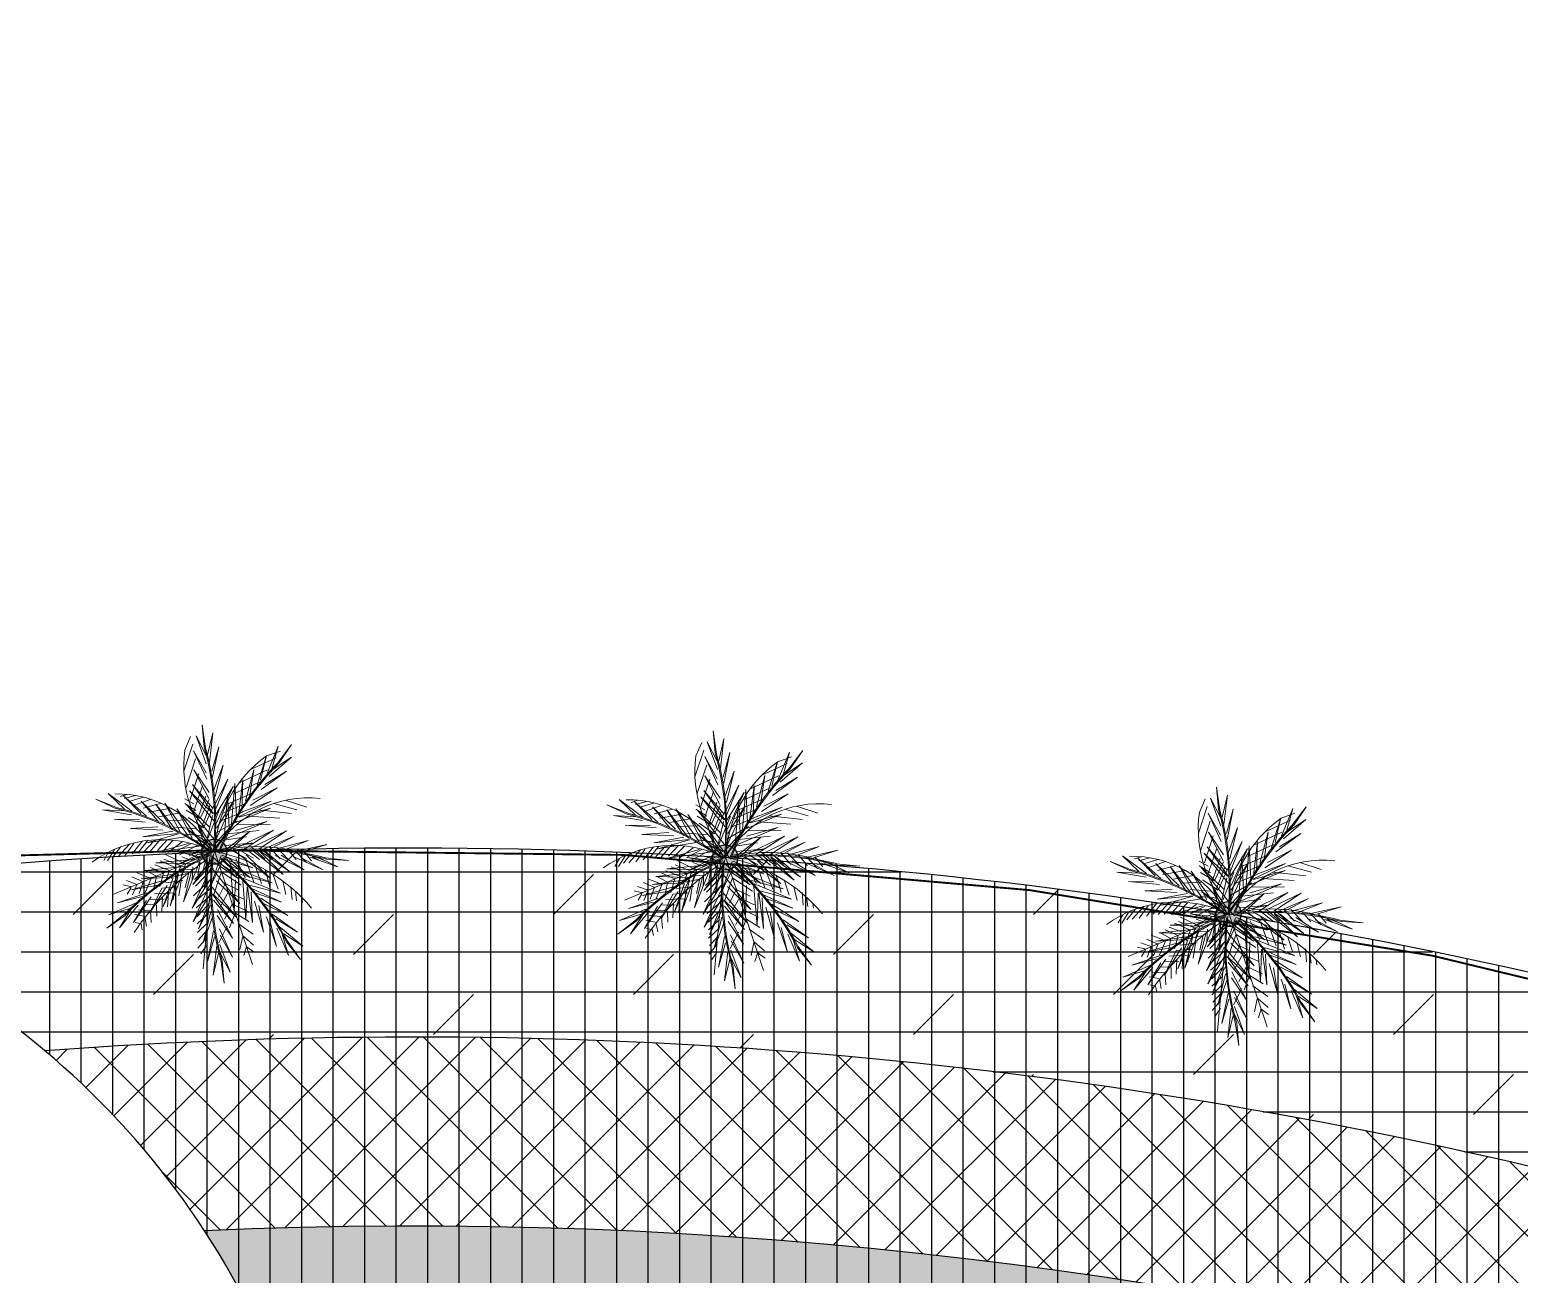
# Model space of a CAD drawing. Extents: x 671027 to 671614, y 802418 to 802669.
# Drawn here: x 671358.18 to 671381.83, y 802572.02 to 802591.77 of the extents above; entities that cross this region are included whole.
import ezdxf

# ---------------------------------------------------------------- set-up
doc = ezdxf.new("R2010")
doc.units = 0
for name, color, linetype in [('Bubbler 110', 1, 'Continuous'), ('drip line', 7, 'Continuous'), ('Pipe-Lateral-10 Bars-32mm', 7, 'Continuous'), ('ROAD BORDER', 7, 'Continuous'), ('Roads boundry', 7, 'Continuous'), ('shrubs-Gc', 7, 'Continuous')]:
    doc.layers.add(name, color=color, linetype=linetype)
doc.layers.add('palm bltshardia', color=8, linetype='Continuous', lineweight=15)
doc.styles.get("Standard").update_dxf_attribs({"font": 'arial.ttf'})
doc.linetypes.add('32mm', pattern='A,0.5,-0.2,["32mm",Standard,S=0.1,R=0,X=-0.1,Y=-0.05],-0.5', length=1.2)
pattern_1 = [(90, (0, 0), (-0.5, 0), [])]

# ---------------------------------------------------------------- blocks, each defined once
blk = doc.blocks.new('aer')
at = {"layer": 'palm bltshardia', "color": 60}
for p, q in [((-0.891, 1.136, -0.051), (-0.879, 1.331, -0.051)), ((-0.81, 0.872, -0.051), (-0.819, 1.243, -0.051)), ((-0.277, 0.977, -0.051), (-0.076, 1.224, -0.051)), ((-0.255, 1.133, -0.051), (-0.058, 1.356, -0.051)), ((-0.707, 0.675, -0.051), (-0.718, 1.075, -0.051)), ((-0.278, 0.753, -0.051), (-0.062, 1.138, -0.051)), ((-0.603, 0.53, -0.051), (-0.613, 0.908, -0.051)), ((-0.258, 0.596, -0.051), (-0.065, 0.972, -0.051)), ((-0.21, 0.41, -0.051), (-0.041, 0.821, -0.051)), ((1.011, 0.826, -0.051), (1.077, 0.81, -0.051)), ((-0.51, 0.415, -0.051), (-0.513, 0.771, -0.051)), ((-0.425, 0.295, -0.051), (-0.425, 0.655, -0.051)), ((-0.149, 0.254, -0.051), (-0.025, 0.658, -0.051)), ((0.575, 0.6, -0.051), (0.788, 0.582, -0.051)), ((0.714, 0.682, -0.051), (0.895, 0.65, -0.051)), ((0.825, 0.752, -0.051), (0.985, 0.699, -0.051)), ((0.904, 0.782, -0.051), (1.026, 0.747, -0.051)), ((-0.339, 0.232, -0.051), (-0.331, 0.554, -0.051)), ((-0.217, 0.114, -0.051), (-0.257, 0.443, -0.051)), ((-0.095, 0.15, -0.051), (-0.012, 0.47, -0.051)), ((0.371, 0.427, -0.051), (0.632, 0.412, -0.051)), ((0.48, 0.526, -0.051), (0.717, 0.496, -0.051)), ((-1.388, 0.173, -0.051), (-1.523, 0.314, -0.051)), ((-1.139, 0.052, -0.051), (-1.417, 0.299, -0.051)), ((-0.925, -0.006, -0.051), (-1.225, 0.258, -0.051)), ((-0.748, -0.029, -0.051), (-1.032, 0.221, -0.051)), ((-0.6, -0.038, -0.051), (-0.863, 0.202, -0.051)), ((0.196, 0.228, -0.051), (0.479, 0.242, -0.051)), ((0.29, 0.343, -0.051), (0.575, 0.325, -0.051)), ((-0.454, -0.058, -0.051), (-0.718, 0.187, -0.051)), ((-0.349, -0.038, -0.051), (-0.579, 0.187, -0.051)), ((-0.18, -0.029, -0.051), (-0.449, 0.166, -0.051)), ((0.119, 0.117, -0.051), (0.41, 0.15, -0.051))]:
    blk.add_line(p, q, dxfattribs=at)
at = {"layer": 'palm bltshardia', "elevation": -0.051}
for points in [[(0.677, 1.327), (0.807, 1.59), (0.653, 1.32)], [(-0.74, 1.253), (-0.9, 1.5), (-0.747, 1.23)], [(-1.325, 0.422), (-1.605, 0.513), (-1.304, 0.434)], [(1.474, 0.41), (1.758, 0.487), (1.454, 0.424)], [(1.37, -0.471), (1.65, -0.562), (1.35, -0.483)], [(-1.038, -0.969), (-1.257, -1.165), (-1.038, -0.945)], [(0.31, -1.415), (0.371, -1.703), (0.289, -1.403)]]:
    blk.add_lwpolyline(points, dxfattribs=at)
at = {"layer": 'palm bltshardia', "color": 52, "elevation": -0.051}
for points in [[(-0.629, 1.061), (-0.748, 1.433), (-0.692, 1.141)], [(0.421, 1.002), (0.498, 1.407), (0.461, 1.073)], [(-0.674, 1.05), (-0.948, 1.329), (-0.715, 1.143)], [(0.484, 0.952), (0.786, 1.232), (0.523, 1.022)], [(-0.372, 0.679), (-0.449, 1.098), (-0.424, 0.739)], [(0.226, 0.576), (0.227, 1.052), (0.262, 0.648)], [(-0.455, 0.644), (-0.79, 0.908), (-0.484, 0.718)], [(-0.243, 0.4), (-0.234, 0.912), (-0.291, 0.483)], [(0.073, 0.241), (0.046, 0.832), (0.12, 0.405)], [(0.228, 0.559), (0.631, 0.814), (0.27, 0.628)], [(-1.112, 0.409), (-1.451, 0.603), (-1.212, 0.425)], [(-0.251, 0.358), (-0.722, 0.605), (-0.315, 0.456)], [(-1.111, 0.363), (-1.501, 0.383), (-1.204, 0.404)], [(-0.664, 0.301), (-1.004, 0.558), (-0.742, 0.31)], [(-0.334, 0.177), (-0.694, 0.569), (-0.446, 0.214)], [(0.009, 0.105), (0.103, 0.536), (-0.019, 0.164)], [(0.094, 0.247), (0.608, 0.539), (0.207, 0.374)], [(0.472, 0.216), (0.851, 0.589), (0.585, 0.247)], [(0.807, 0.324), (1.16, 0.563), (0.886, 0.329)], [(1.257, 0.363), (1.648, 0.363), (1.352, 0.399)], [(1.26, 0.408), (1.609, 0.585), (1.361, 0.419)], [(-0.675, 0.212), (-1.1, 0.179), (-0.747, 0.247)], [(-0.02, 0.001), (-0.243, 0.382), (-0.081, 0.025)], [(0.083, 0.078), (0.397, 0.386), (0.148, 0.085)], [(0.51, 0.195), (0.995, 0.031), (0.603, 0.216)], [(0.814, 0.234), (1.237, 0.18), (0.887, 0.265)], [(-0.373, 0.158), (-0.866, 0.018), (-0.465, 0.183)], [(-0.024, -0.011), (-0.416, -0.211), (-0.088, 0.002)], [(0.069, -0.039), (0.462, 0.162), (0.133, -0.051)], [(-0.021, -0.049), (-0.462, -0.051), (-0.073, -0.09)], [(0.022, -0.075), (-0.197, -0.458), (0.031, -0.14)], [(-0.013, -0.058), (-0.035, -0.498), (-0.056, -0.107)], [(0.034, -0.072), (0.404, -0.312), (0.055, -0.134)], [(0.066, -0.051), (0.288, -0.432), (0.127, -0.075)], [(0.419, -0.208), (0.911, -0.068), (0.511, -0.233)], [(-0.33, -0.233), (-0.849, -0.348), (-0.418, -0.311)], [(-0.334, -0.276), (-0.459, -0.773), (-0.402, -0.343)], [(0.38, -0.226), (0.739, -0.618), (0.491, -0.263)], [(0.709, -0.351), (1.049, -0.607), (0.788, -0.36)], [(0.721, -0.261), (1.146, -0.229), (0.792, -0.296)], [(-0.603, -0.456), (-0.995, -0.622), (-0.65, -0.52)], [(-0.531, -0.511), (-0.716, -0.895), (-0.597, -0.555)], [(0.027, -0.435), (-0.133, -0.942), (0.05, -0.549)], [(0.062, -0.459), (0.43, -0.816), (0.087, -0.551)], [(1.156, -0.413), (1.547, -0.432), (1.249, -0.453)], [(1.157, -0.458), (1.496, -0.653), (1.257, -0.474)], [(0.084, -0.782), (0.031, -1.205), (0.115, -0.855)], [(0.167, -0.748), (0.408, -1.099), (0.172, -0.827)], [(-0.92, -0.79), (-1.258, -0.987), (-0.984, -0.869)], [(-0.88, -0.812), (-1.092, -1.141), (-0.961, -0.873)], [(0.214, -1.224), (0.216, -1.615), (0.251, -1.319)], [(0.254, -1.2), (0.432, -1.548), (0.265, -1.301)]]:
    blk.add_lwpolyline(points, dxfattribs=at)
at = {"layer": 'palm bltshardia', "color": 64, "elevation": -0.051}
for points in [[(0.566, 1.137), (0.83, 1.426), (0.604, 1.231)], [(-0.51, 0.897), (-0.602, 1.299), (-0.551, 0.966)], [(0.292, 0.778), (0.353, 1.2), (0.342, 0.84)], [(-0.585, 0.868), (-0.897, 1.137), (-0.626, 0.937)], [(0.146, 0.458), (0.125, 0.989), (0.199, 0.563)], [(0.364, 0.723), (0.688, 0.999), (0.39, 0.798)], [(-0.298, 0.478), (-0.317, 0.955), (-0.337, 0.549)], [(-0.095, 0.207), (-0.091, 0.798), (-0.148, 0.369)], [(-0.913, 0.369), (-1.252, 0.602), (-0.99, 0.392)], [(-0.313, 0.485), (-0.726, 0.725), (-0.358, 0.553)], [(0.187, 0.472), (0.635, 0.72), (0.235, 0.555)], [(1.059, 0.379), (1.41, 0.595), (1.138, 0.398)], [(-0.474, 0.204), (-0.81, 0.542), (-0.55, 0.23)], [(-0.1, 0.185), (-0.625, 0.458), (-0.218, 0.308)], [(-0.129, 0.074), (-0.526, 0.513), (-0.278, 0.157)], [(0.047, 0.113), (-0.064, 0.539), (0.073, 0.172)], [(0.262, 0.124), (0.681, 0.542), (0.415, 0.2)], [(0.612, 0.236), (0.966, 0.557), (0.69, 0.258)], [(-0.922, 0.289), (-1.334, 0.276), (-1, 0.312)], [(-0.463, 0.191), (-0.929, 0.088), (-0.541, 0.21)], [(0.119, 0.08), (0.5, 0.3), (0.143, 0.14)], [(0.601, 0.224), (1.061, 0.097), (0.681, 0.239)], [(1.065, 0.298), (1.475, 0.264), (1.143, 0.317)], [(-0.148, 0.064), (-0.719, -0.091), (-0.319, 0.074)], [(0.083, 0.065), (0.409, -0.232), (0.148, 0.06)], [(0.194, -0.113), (0.765, 0.041), (0.364, -0.124)], [(0.281, 0.113), (0.843, -0.071), (0.451, 0.114)], [(-0.139, -0.107), (-0.717, -0.231), (-0.285, -0.194)], [(-0.139, -0.129), (-0.291, -0.7), (-0.234, -0.271)], [(0.175, -0.124), (0.572, -0.562), (0.324, -0.207)], [(0.509, -0.24), (0.974, -0.138), (0.587, -0.26)], [(-0.424, -0.34), (-0.884, -0.463), (-0.484, -0.393)], [(-0.407, -0.338), (-0.551, -0.792), (-0.463, -0.396)], [(0.013, -0.206), (-0.168, -0.769), (0.015, -0.376)], [(0.032, -0.217), (0.451, -0.634), (0.108, -0.37)], [(0.519, -0.254), (0.856, -0.591), (0.596, -0.279)], [(0.967, -0.338), (1.379, -0.325), (1.045, -0.361)], [(0.073, -0.569), (-0.052, -1.029), (0.088, -0.648)], [(0.079, -0.553), (0.401, -0.905), (0.101, -0.631)], [(0.958, -0.419), (1.298, -0.652), (1.036, -0.441)], [(-0.786, -0.638), (-1.158, -0.815), (-0.845, -0.694)], [(-0.721, -0.686), (-0.916, -1.049), (-0.78, -0.742)], [(0.149, -1.032), (0.117, -1.442), (0.168, -1.11)], [(0.223, -1), (0.44, -1.35), (0.242, -1.078)]]:
    blk.add_lwpolyline(points, dxfattribs=at)
at = {"layer": 'palm bltshardia', "color": 13, "elevation": -0.051}
for points in [[(0.679, 1.294, 0.163977), (0.009, 0.019, -5.135633)], [(-0.891, 1.136, 0.234869), (0.008, 0.007, 2.6185)], [(1.191, 0.889, 0.174923), (0.009, 0.019, -4.874429)], [(-1.388, 0.173, 0.234869), (0.051, 0.063, 2.6185)]]:
    blk.add_lwpolyline(points, format="xyb", dxfattribs=at)
at = {"layer": 'palm bltshardia', "color": 60, "elevation": -0.051}
for points in [[(0.57, 1.168), (0.645, 1.225)], [(0.406, 0.989), (0.614, 1.066)], [(0.459, 1.092), (0.619, 1.137)], [(0.268, 0.782), (0.488, 0.862)], [(0.346, 0.901), (0.522, 0.958)], [(0.192, 0.581), (0.389, 0.672)], [(0.232, 0.696), (0.429, 0.764)], [(0.092, 0.302), (0.284, 0.444)], [(0.113, 0.39), (0.329, 0.511)], [(0.15, 0.486), (0.355, 0.584)], [(-0.476, 0.001), (-0.659, 0.21)], [(-0.344, -0.005), (-0.564, 0.236)], [(-0.198, -0.001), (-0.478, 0.278)], [(0.048, 0.193), (0.251, 0.359)], [(-0.476, 0.001), (-0.651, -0.125)], [(0.132, -0.016), (0.347, 0.123)], [(0.29, -0.013), (0.55, 0.155)], [(0.436, -0.04), (0.597, 0.101)], [(0.555, -0.049), (0.726, 0.112)], [(0.724, -0.058), (0.9, 0.095)], [(0.858, -0.062), (1.03, 0.056)], [(0.997, -0.081), (1.205, 0.046)], [(-0.688, 0), (-0.795, -0.082)], [(-0.598, -0.007), (-0.74, -0.106)], [(-0.525, -0.157), (-0.625, -0.418)], [(-0.344, -0.005), (-0.553, -0.137)], [(-0.367, -0.091), (-0.498, -0.341)], [(-0.251, -0.055), (-0.363, -0.254)], [(-0.147, -0.032), (-0.263, -0.217)], [(-0.163, -0.164), (-0.144, -0.437)], [(-0.001, -0.11), (-0.118, -0.234)], [(-0.094, -0.105), (-0.081, -0.326)], [(-0.003, -0.151), (-0.028, -0.305)], [(0.042, -0.131), (0.164, -0.228)], [(0.103, -0.075), (0.236, -0.386)], [(0.189, -0.097), (0.322, -0.407)], [(0.29, -0.023), (0.519, -0.229)], [(0.305, -0.161), (0.429, -0.48)], [(0.437, -0.019), (0.574, -0.184)], [(0.556, -0.029), (0.699, -0.215)], [(0.724, -0.048), (0.874, -0.227)], [(0.857, -0.065), (1.008, -0.209)], [(1.18, -0.085), (1.34, -0.007)], [(1.18, -0.094), (1.325, -0.196)], [(1.32, -0.104), (1.43, -0.038)], [(1.32, -0.098), (1.418, -0.18)], [(-0.864, -0.39), (-0.901, -0.638)], [(-0.754, -0.298), (-0.822, -0.593)], [(-0.654, -0.229), (-0.713, -0.49)], [(-0.286, -0.34), (-0.232, -0.566)], [(-0.219, -0.243), (-0.203, -0.469)], [(-0.002, -0.222), (-0.116, -0.329)], [(-0.002, -0.308), (-0.108, -0.42)], [(0.047, -0.233), (0.01, -0.392)], [(0.112, -0.327), (0.049, -0.488)], [(0.06, -0.226), (0.195, -0.318)], [(0.075, -0.338), (0.231, -0.415)], [(0.425, -0.226), (0.506, -0.483)], [(0.522, -0.296), (0.588, -0.511)], [(0.621, -0.36), (0.699, -0.542)], [(0.974, -0.228), (1.131, -0.415)], [(-1.032, -0.575), (-1.052, -0.757)], [(-0.966, -0.495), (-0.98, -0.727)], [(-0.435, -0.581), (-0.335, -0.782)], [(-0.388, -0.512), (-0.311, -0.683)], [(-0.353, -0.437), (-0.28, -0.608)], [(-0.002, -0.409), (-0.051, -0.459), (-0.22, -0.606)], [(-0.002, -0.478), (-0.172, -0.649)], [(-0.002, -0.548), (-0.171, -0.706)], [(-0.002, -0.409), (0.047, -0.459), (0.121, -0.528)], [(-0.002, -0.478), (0.102, -0.583)], [(-0.002, -0.548), (0.105, -0.657)], [(0.129, -0.42), (0.091, -0.619)], [(0.187, -0.532), (0.125, -0.75)], [(0.126, -0.419), (0.288, -0.539)], [(0.158, -0.54), (0.351, -0.659)], [(0.729, -0.411), (0.789, -0.581)], [(0.829, -0.453), (0.894, -0.625)], [(0.922, -0.499), (0.988, -0.649)], [(1.013, -0.55), (1.089, -0.703)], [(1.102, -0.589), (1.171, -0.694)], [(-1.152, -0.763), (-1.161, -0.855)], [(-1.094, -0.665), (-1.113, -0.814)], [(-0.485, -0.747), (-0.393, -0.918)], [(-0.446, -0.674), (-0.361, -0.861)], [(-0.003, -0.64), (-0.149, -0.79)], [(-0.003, -0.726), (-0.14, -0.854)], [(-0.003, -0.64), (0.116, -0.754)], [(-0.003, -0.726), (0.14, -0.841)], [(0.239, -0.622), (0.171, -0.827)], [(0.181, -0.642), (0.37, -0.747)], [(0.286, -0.717), (0.199, -0.946)], [(0.211, -0.744), (0.429, -0.854)], [(-0.519, -0.935), (-0.414, -1.11)], [(-0.505, -0.816), (-0.4, -1.009)], [(-0.002, -0.904), (-0.144, -1.051)], [(-0.003, -0.829), (-0.127, -0.93)], [(-0.004, -0.904), (0.136, -1.052)], [(-0.003, -0.829), (0.138, -0.925)], [(0.316, -0.854), (0.242, -1.038)], [(0.28, -0.865), (0.459, -0.951)], [(0.351, -0.979), (0.485, -1.034)], [(-0.543, -1.113), (-0.461, -1.266)], [(-0.534, -0.991), (-0.439, -1.198)], [(-0.003, -1.014), (-0.124, -1.13)], [(-0.003, -1.106), (-0.107, -1.216)], [(-0.005, -1.014), (0.116, -1.131)], [(-0.005, -1.106), (0.099, -1.216)], [(0.341, -0.985), (0.28, -1.117)], [(0.381, -1.09), (0.311, -1.222)], [(0.392, -1.083), (0.533, -1.133)], [(0.428, -1.18), (0.553, -1.209)], [(-0.547, -1.202), (-0.446, -1.344)], [(-0.541, -1.292), (-0.468, -1.389)], [(-0.003, -1.199), (-0.015, -1.204), (-0.072, -1.28)], [(-0.005, -1.199), (0.007, -1.204), (0.063, -1.28)], [(0.42, -1.186), (0.348, -1.292)], [(0.496, -1.263), (0.45, -1.328)], [(0.496, -1.263), (0.574, -1.28)]]:
    blk.add_lwpolyline(points, dxfattribs=at)
at = {"layer": 'palm bltshardia', "color": 13, "elevation": -0.051}
for points in [[(1.572, -0.121), (-0.008, 0.006)], [(-0.001, -0.009), (-0.005, -1.443)], [(0.023, -0.021), (1.368, -0.745)]]:
    blk.add_lwpolyline(points, dxfattribs=at)
at = {"layer": 'palm bltshardia', "color": 60, "elevation": -0.051}
blk.add_lwpolyline([(0.564, -1.395, -0.096681), (0.06, -0.134, 0.41346)], format="xyb", dxfattribs=at)
at = {"layer": 'palm bltshardia', "color": 15}
for centre, radius, start, end in [((2.757, 2.687, -0.051), 3.795, 202.5718, 223.5983), ((2.757, 2.687, -0.051), 3.781, 202.2898, 223.5983), ((3.668, -0.983, -0.051), 3.795, 142.5718, 163.5983), ((3.668, -0.983, -0.051), 3.781, 142.2898, 163.5983), ((-1.82, -3.326, -0.051), 3.781, 61.1603, 82.4687), ((-1.82, -3.326, -0.051), 3.795, 61.1603, 82.1867), ((1.778, -3.358, -0.051), 3.795, 94.9049, 115.9313), ((1.778, -3.358, -0.051), 3.781, 94.6228, 115.9313), ((1.96, -3.271, -0.051), 3.795, 121.1603, 142.1867), ((1.96, -3.271, -0.051), 3.781, 121.1603, 142.4687), ((3.803, 0.03, -0.051), 3.795, 181.1603, 202.1867), ((3.803, 0.03, -0.051), 3.781, 181.1603, 202.4687), ((1.866, 3.277, -0.051), 3.795, 241.1603, 262.1867), ((1.866, 3.277, -0.051), 3.781, 241.1603, 262.4687)]:
    blk.add_arc(centre, radius, start, end, dxfattribs=at)
at = {"layer": 'palm bltshardia', "color": 60, "extrusion": (0, 0, -1)}
for centre, major_axis, start_param, end_param in [((1.156, 0.858, -0.051), (0.869, -1.145), 1.597919, 2.736382), ((0.009, 0.019, -0.051), (-0.0166, -0.0126), 4.61587, 6.963033), ((1.019, -1.193, -0.051), (-1.248, -0.947), 0.42674, 1.511951)]:
    blk.add_ellipse(centre, major_axis=major_axis, ratio=1, start_param=start_param, end_param=end_param, dxfattribs=at)
at = {"layer": 'palm bltshardia', "color": 13, "extrusion": (0, 0, -1)}
blk.add_ellipse((0.106, -1.436, -0.051), major_axis=(0.863, -1.136), ratio=1, start_param=2.601404, end_param=3.68612, dxfattribs=at)
blk = doc.blocks.new('Bubbler 110')
at = {"layer": 'Bubbler 110'}
h = blk.add_hatch(color=1, dxfattribs=at)
h.dxf.hatch_style = 1
h.paths.add_polyline_path([(-0.2, 0, 1), (0.2, 0, 1)])
at = {"layer": 'Bubbler 110', "color": 7}
blk.add_circle((0, 0), 0.2, dxfattribs=at)

msp = doc.modelspace()

# ---------------------------------------------------------------- hatches: boundary and pattern name
at = {"layer": 'drip line', "true_color": 0xfecc66, "transparency": 33554585}
h = msp.add_hatch(dxfattribs=at)
h.set_pattern_fill('ANSI31', color=31, scale=4, angle=45)
h.set_pattern_definition(pattern_1)
h.paths.add_polyline_path([(671405.369, 802563.991, 0.159783), (671358.427, 802575.561, 0.103741), (671353.712, 802578.087, -0.163178), (671403.997, 802568.298, 0.079175), (671408.691, 802588.044), (671411.471, 802585.538, -0.083537)])
h = msp.add_hatch(dxfattribs=at)
h.set_pattern_fill('ANSI31', color=31, scale=4, angle=45)
h.set_pattern_definition(pattern_1)
h.paths.add_polyline_path([(671406.534, 802559.639, 0.163176), (671360.956, 802572.707, 0.073569), (671358.427, 802575.561, -0.159783), (671405.369, 802563.991, 0.083537), (671411.471, 802585.538), (671414.188, 802583.088, -0.088167)])
h = msp.add_hatch(dxfattribs=at)
h.set_pattern_fill('ANSI31', color=31, scale=4, angle=45)
h.set_pattern_definition(pattern_1)
h.paths.add_polyline_path([(671406.534, 802559.639, 0.088167), (671414.188, 802583.088), (671416.852, 802580.686, -0.093017), (671407.494, 802555.245, 0.163199), (671364.365, 802569.78, -0.283162), (671361.689, 802571.433, 0.028217), (671360.956, 802572.707, -0.163176)])
at = {"layer": 'shrubs-Gc', "linetype": 'ByBlock'}
h = msp.add_hatch(dxfattribs=at)
h.set_pattern_fill('DOLMIT', color=240, scale=0.1)
h.paths.add_polyline_path([(671405.369, 802563.991, 0.159783), (671358.427, 802575.561, 0.103741), (671353.712, 802578.087, -0.163178), (671403.997, 802568.298, 0.079175), (671408.691, 802588.044), (671411.471, 802585.538, -0.083537)])
at = {"layer": 'shrubs-Gc'}
h = msp.add_hatch(dxfattribs=at)
h.set_pattern_fill('ANSI37', color=74, scale=0.2)
h.paths.add_polyline_path([(671406.534, 802559.639, 0.163176), (671360.956, 802572.707, 0.073569), (671358.427, 802575.561, -0.159783), (671405.369, 802563.991, 0.083537), (671411.471, 802585.538), (671414.188, 802583.088, -0.088167)])
h = msp.add_hatch(dxfattribs=at)
h.set_pattern_fill('AR-SAND', color=219, scale=0.01125)
h.paths.add_polyline_path([(671406.534, 802559.639, 0.088167), (671414.188, 802583.088), (671416.852, 802580.686, -0.093017), (671407.494, 802555.245, 0.163199), (671364.365, 802569.78, -0.283162), (671361.689, 802571.433, 0.028217), (671360.956, 802572.707, -0.163176)])

# ---------------------------------------------------------------- linework, layer by layer
at = {"color": 119}
for radius, start, end in [(80.577, 60.44894, 97.5198), (77.577, 57.99767, 94.31021), (74.577, 55.46633, 92.53684)]:
    msp.add_arc((671364.257, 802498.204), radius, start, end, dxfattribs=at)
at = {"color": 0}
msp.add_arc((671350.047, 802565.585), 13.029, 26.6731, 84.0437, dxfattribs=at)
at = {"layer": 'Pipe-Lateral-10 Bars-32mm', "color": 5, "linetype": '32mm', "const_width": 0.03, "elevation": 0.02}
msp.add_lwpolyline([(671344.911, 802606.102), (671351.753, 802578.501), (671361.127, 802578.746, -0.075121), (671386.74, 802575.557, -0.075121)], format="xyb", dxfattribs=at)
at = {"layer": 'ROAD BORDER', "color": 0}
msp.add_arc((671356.418, 802548.897), 66.5, 47.97284, 151.05895, dxfattribs=at)
msp.add_arc((671356.418, 802548.897), 66.5, 47.97284, 151.05895, dxfattribs=at)
at = {"layer": 'ROAD BORDER'}
msp.add_arc((671356.457, 802548.966), 64, 47.96386, 151.04997, dxfattribs=at)
at = {"layer": 'Roads boundry', "color": 3}
msp.add_lwpolyline([(671248.591, 802451.988, -0.061033), (671300.237, 802580.059, -0.480427), (671399.317, 802596.5), (671471.758, 802531.196, -0.720128), (671452.819, 802487.724, 0.224449), (671290.835, 802427.96, -0.764766), (671248.569, 802451.907)], format="xyb", close=True, dxfattribs=at)
at = {"layer": 'Roads boundry'}
msp.add_arc((671356.418, 802548.897), 66.5, 47.97284, 151.05895, dxfattribs=at)
msp.add_arc((671356.418, 802548.897), 66.5, 47.97284, 151.05895, dxfattribs=at)
msp.add_arc((671356.418, 802548.897), 66.5, 47.97284, 151.05895, dxfattribs=at)
msp.add_arc((671356.418, 802548.897), 66.5, 47.97284, 151.05895, dxfattribs=at)

# ---------------------------------------------------------------- block references
at = {"layer": 'Bubbler 110', "rotation": 293.1852201696411}
for p in [(671361.111, 802578.723, 0.061), (671369.223, 802578.63, 0.061), (671377.213, 802577.734, 0.061)]:
    msp.add_blockref('Bubbler 110', p, dxfattribs=at)
at = {"layer": 'palm bltshardia', "color": 41, "linetype": 'ByBlock', "xscale": 1.2, "yscale": 1.2, "zscale": 1.2, "rotation": 293.1852201696411}
for p in [(671361.111, 802578.723, 0.061), (671369.223, 802578.63, 0.061), (671377.213, 802577.734, 0.061)]:
    msp.add_blockref('aer', p, dxfattribs=at)

doc.saveas('drawing.dxf')
